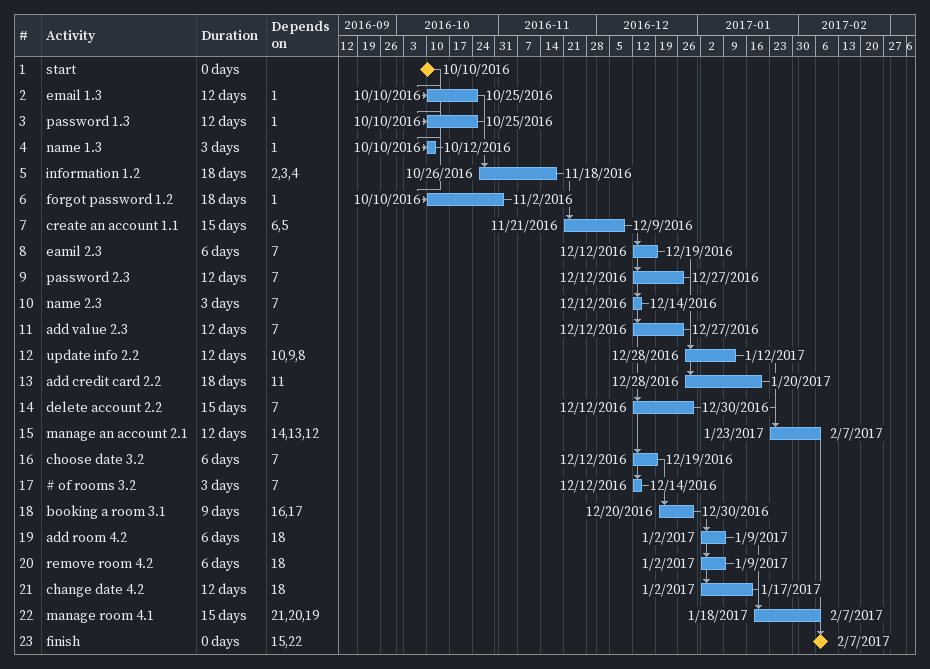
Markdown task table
| ID | Task | Duration | Start | Finish | Predecessors |
|---|---|---|---|---|---|
| 1 | start | 0d | 2016-10-10 | 2016-10-10 |  |
| 2 | email 1.3 | 12d | 2016-10-10 | 2016-10-25 | 1 |
| 3 | password 1.3 | 12d | 2016-10-10 | 2016-10-25 | 1 |
| 4 | name 1.3 | 3d | 2016-10-10 | 2016-10-12 | 1 |
| 5 | information 1.2 | 18d | 2016-10-26 | 2016-11-18 | 2, 3, 4 |
| 6 | forgot password 1.2 | 18d | 2016-10-10 | 2016-11-02 | 1 |
| 7 | create an account 1.1 | 15d | 2016-11-21 | 2016-12-09 | 6, 5 |
| 8 | eamil 2.3 | 6d | 2016-12-12 | 2016-12-19 | 7 |
| 9 | password 2.3 | 12d | 2016-12-12 | 2016-12-27 | 7 |
| 10 | name 2.3 | 3d | 2016-12-12 | 2016-12-14 | 7 |
| 11 | add value 2.3 | 12d | 2016-12-12 | 2016-12-27 | 7 |
| 12 | update info 2.2 | 12d | 2016-12-28 | 2017-01-12 | 10, 9, 8 |
| 13 | add credit card 2.2 | 18d | 2016-12-28 | 2017-01-20 | 11 |
| 14 | delete account 2.2 | 15d | 2016-12-12 | 2016-12-30 | 7 |
| 15 | manage an account 2.1 | 12d | 2017-01-23 | 2017-02-07 | 14, 13, 12 |
| 16 | choose date 3.2 | 6d | 2016-12-12 | 2016-12-19 | 7 |
| 17 | # of rooms 3.2 | 3d | 2016-12-12 | 2016-12-14 | 7 |
| 18 | booking a room 3.1 | 9d | 2016-12-20 | 2016-12-30 | 16, 17 |
| 19 | add room 4.2 | 6d | 2017-01-02 | 2017-01-09 | 18 |
| 20 | remove room 4.2 | 6d | 2017-01-02 | 2017-01-09 | 18 |
| 21 | change date 4.2 | 12d | 2017-01-02 | 2017-01-17 | 18 |
| 22 | manage room 4.1 | 15d | 2017-01-18 | 2017-02-07 | 21, 20, 19 |
| 23 | finish | 0d | 2017-02-07 | 2017-02-07 | 15, 22 |
